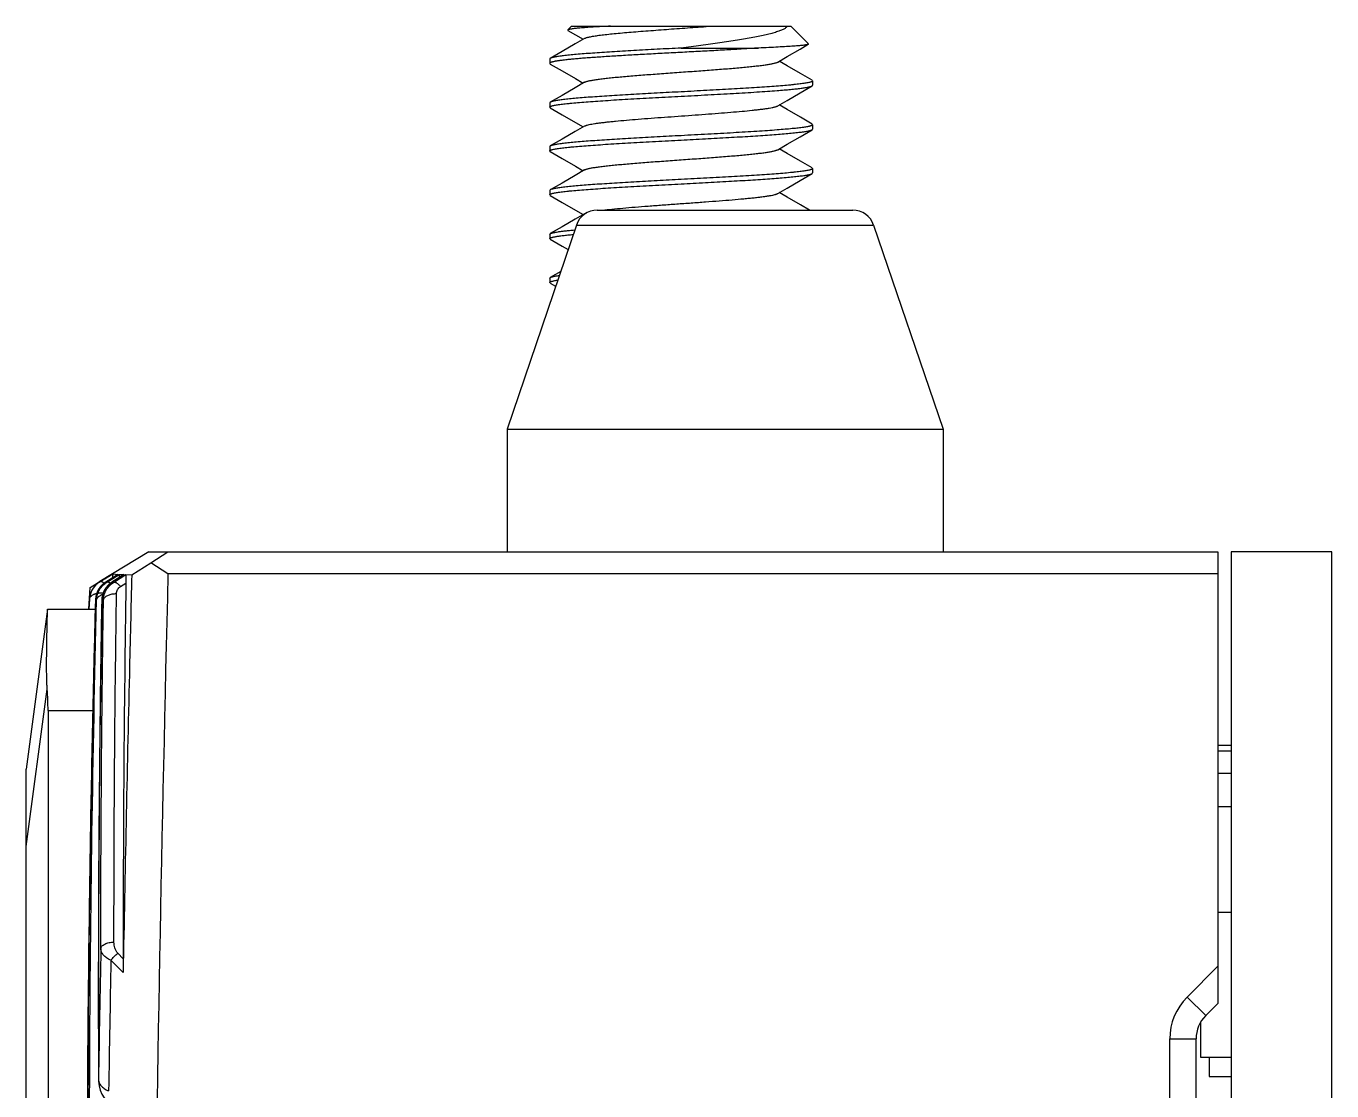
# Model space of a CAD drawing. Header units: millimetres. Extents: x 1409 to 26878, y 589 to 5187.
# Drawn here: x 1639.23 to 1669.03, y 1552.5 to 1576.8 of the extents above; entities that cross this region are included whole.
import ezdxf

# ---------------------------------------------------------------- set-up
doc = ezdxf.new("R2010")
doc.units = ezdxf.units.MM
doc.layers.add('02___PRT_ALL_AXES', color=7, linetype='Continuous')

msp = doc.modelspace()

# ---------------------------------------------------------------- linework, layer by layer
at = {"color": 7, "linetype": 'Continuous'}
for p, q in [((1651.6757, 1576.7998), (1651.5878, 1576.7119)), ((1651.6758, 1576.7998), (1656.6757, 1576.7998)), ((1656.6757, 1576.7998), (1657.0806, 1576.3949)), ((1651.5878, 1576.7119), (1651.5917, 1576.7012)), ((1654.1757, 1576.2998), (1655.9391, 1576.2998)), ((1657.0806, 1576.3949), (1657.0772, 1576.3854)), ((1651.1883, 1576.0644), (1651.1757, 1576.0498)), ((1651.1757, 1575.9498), (1651.1883, 1575.9352)), ((1657.1632, 1575.5644), (1657.1757, 1575.5498)), ((1651.1883, 1575.0644), (1651.1757, 1575.0498)), ((1651.1883, 1574.9352), (1651.1757, 1574.9498)), ((1657.1632, 1574.5644), (1657.1757, 1574.5498)), ((1657.1632, 1574.4352), (1657.1757, 1574.4498)), ((1651.1883, 1574.0644), (1651.1757, 1574.0498)), ((1651.1883, 1573.9352), (1651.1757, 1573.9498)), ((1657.1632, 1573.5644), (1657.1757, 1573.5498)), ((1657.1632, 1573.4352), (1657.1757, 1573.4498)), ((1651.1883, 1573.0644), (1651.1757, 1573.0498)), ((1651.1883, 1572.9352), (1651.1757, 1572.9498)), ((1652.2589, 1572.5998), (1658.0926, 1572.5998)), ((1651.7855, 1572.2608), (1650.2007, 1567.5998)), ((1651.7855, 1572.2608), (1658.566, 1572.2608)), ((1658.566, 1572.2608), (1660.1507, 1567.5998)), ((1651.1757, 1572.0498), (1651.1883, 1572.0644)), ((1651.1883, 1571.9352), (1651.1757, 1571.9498)), ((1651.1757, 1571.0498), (1651.1883, 1571.0644)), ((1651.4255, 1571.2019), (1651.1883, 1571.0644)), ((1651.1883, 1570.9352), (1651.1757, 1570.9498)), ((1651.1883, 1570.9352), (1651.3107, 1570.8643)), ((1650.2007, 1567.5998), (1660.1507, 1567.5998)), ((1642.0257, 1564.7998), (1640.9118, 1564.1255)), ((1642.0257, 1564.7998), (1666.4257, 1564.7998)), ((1642.0726, 1564.5498), (1642.4634, 1564.7998)), ((1666.4257, 1564.7998), (1666.4257, 1554.4998)), ((1666.7257, 1564.7998), (1666.7257, 1227.2998)), ((1669.0257, 1564.7998), (1666.7257, 1564.7998)), ((1669.0257, 1227.2998), (1669.0257, 1564.7998)), ((1641.6368, 1564.2798), (1642.0726, 1564.5498)), ((1642.4634, 1564.2998), (1642.0726, 1564.5498)), ((1640.913, 1564.1245), (1641.0517, 1564.2087)), ((1641.0216, 1564.1905), (1641.0517, 1564.2087)), ((1641.1889, 1564.204), (1641.0428, 1564.1132)), ((1641.0517, 1564.2087), (1641.2015, 1564.2996)), ((1641.0517, 1564.2087), (1641.1032, 1564.24)), ((1641.1032, 1564.24), (1641.2015, 1564.2996)), ((1641.1889, 1564.204), (1641.1408, 1564.1742)), ((1641.4644, 1564.2844), (1641.1835, 1564.1077)), ((1641.3261, 1564.2894), (1641.1889, 1564.204)), ((1641.1984, 1564.2315), (1641.1973, 1564.2093)), ((1641.1984, 1564.2315), (1641.1974, 1564.2108)), ((1641.2015, 1564.2996), (1641.1984, 1564.2315)), ((1641.2015, 1564.2996), (1641.3261, 1564.2894)), ((1641.2052, 1564.1968), (1641.352, 1564.2883)), ((1641.2222, 1564.1064), (1641.5025, 1564.2833)), ((1641.352, 1564.2883), (1641.4644, 1564.2844)), ((1641.5025, 1564.2833), (1641.6368, 1564.2798)), ((1666.4257, 1564.2998), (1642.4634, 1564.2998)), ((1640.6598, 1563.494), (1640.6845, 1563.9879)), ((1640.6845, 1563.9879), (1640.9117, 1564.1255)), ((1640.913, 1564.1245), (1640.9118, 1564.1255)), ((1640.913, 1564.1245), (1641.0028, 1564.1791)), ((1641.0028, 1564.1791), (1641.0216, 1564.1905)), ((1641.0613, 1564.1247), (1641.0428, 1564.1132)), ((1641.0693, 1564.112), (1641.0428, 1564.1132)), ((1641.1408, 1564.1742), (1641.0613, 1564.1247)), ((1641.0693, 1564.112), (1641.2052, 1564.1968)), ((1641.0693, 1564.112), (1641.1486, 1564.1615)), ((1641.1486, 1564.1615), (1641.2052, 1564.1968)), ((1641.1835, 1564.1077), (1641.1826, 1564.1071)), ((1641.2222, 1564.1064), (1641.1835, 1564.1077)), ((1641.3813, 1564.0133), (1641.5035, 1564.0904)), ((1640.6713, 1563.7226), (1640.66, 1563.494)), ((1640.6713, 1563.7226), (1640.6606, 1563.494)), ((1640.6623, 1563.494), (1640.673, 1563.7211)), ((1640.6628, 1563.494), (1640.673, 1563.7211)), ((1640.673, 1563.7211), (1640.6713, 1563.723)), ((1640.8076, 1563.7059), (1640.8068, 1563.6784)), ((1640.8076, 1563.7059), (1640.807, 1563.6784)), ((1640.8076, 1563.7059), (1640.8075, 1563.7032)), ((1640.8345, 1563.7043), (1640.8076, 1563.7059)), ((1640.8345, 1563.7043), (1640.8348, 1563.7099)), ((1640.9506, 1563.6985), (1640.9505, 1563.6946)), ((1640.9899, 1563.6968), (1640.9506, 1563.6985)), ((1639.7159, 1563.4935), (1639.2257, 1559.8442)), ((1639.7159, 1563.4935), (1639.7161, 1563.494)), ((1639.7161, 1563.494), (1640.8034, 1563.494)), ((1639.2257, 1558.0774), (1639.7078, 1561.6659)), ((1639.7257, 1561.1805), (1639.7257, 1537.6825)), ((1639.7257, 1561.1805), (1640.7585, 1561.1805)), ((1666.4257, 1560.3888), (1666.7257, 1560.3888)), ((1666.4257, 1560.2618), (1666.7257, 1560.2618)), ((1639.2257, 1232.2555), (1639.2257, 1559.8441)), ((1666.4257, 1559.7538), (1666.7257, 1559.7538)), ((1666.4257, 1558.9918), (1666.7257, 1558.9918)), ((1640.6619, 1556.4831), (1640.6419, 1554.7537)), ((1640.6674, 1556.4831), (1640.6481, 1554.7536)), ((1666.4257, 1556.5778), (1666.7257, 1556.5778)), ((1641.4423, 1555.5197), (1641.3202, 1555.6416)), ((1641.4396, 1555.2061), (1641.1615, 1555.4836)), ((1665.7211, 1554.6437), (1666.4257, 1555.3483)), ((1665.7211, 1554.6437), (1666.1454, 1554.2195)), ((1666.1454, 1554.2195), (1666.4257, 1554.4998)), ((1666.0257, 1554.0594), (1666.0257, 1553.2758)), ((1665.3257, 1547.9812), (1665.3257, 1553.6892)), ((1665.3257, 1553.6892), (1665.9257, 1553.6892)), ((1665.9257, 1547.9812), (1665.9257, 1553.6892)), ((1666.0257, 1553.2758), (1666.7257, 1553.2758)), ((1666.2257, 1553.2758), (1666.2257, 1552.8284)), ((1640.8769, 1552.7616), (1640.8767, 1552.7553)), ((1666.2257, 1552.8284), (1666.7257, 1552.8284))]:
    msp.add_line(p, q, dxfattribs=at)
for points in [[(1651.9721, 1576.5195), (1651.756, 1576.3938), (1651.4559, 1576.2196), (1651.1883, 1576.0644)], [(1651.5917, 1576.7012), (1651.761, 1576.6029), (1651.9383, 1576.4998)], [(1656.3794, 1575.9802), (1656.5905, 1576.1029), (1656.8905, 1576.2771), (1657.0772, 1576.3854)], [(1651.1883, 1575.9352), (1651.4609, 1575.7771), (1651.761, 1575.6029), (1651.9383, 1575.4998)], [(1657.1632, 1575.5644), (1656.8956, 1575.7196), (1656.5955, 1575.8938), (1656.4132, 1575.9998)], [(1651.9721, 1575.5195), (1651.756, 1575.3938), (1651.4559, 1575.2196), (1651.1883, 1575.0644)], [(1656.3794, 1574.9802), (1656.5905, 1575.1029), (1656.8905, 1575.2771), (1657.1632, 1575.4352)], [(1651.1883, 1574.9352), (1651.4609, 1574.7771), (1651.761, 1574.6029), (1651.9383, 1574.4998)], [(1657.1632, 1574.5644), (1656.8956, 1574.7196), (1656.5955, 1574.8938), (1656.4132, 1574.9998)], [(1651.9721, 1574.5195), (1651.756, 1574.3938), (1651.4559, 1574.2196), (1651.1883, 1574.0644)], [(1656.3794, 1573.9802), (1656.5905, 1574.1029), (1656.8905, 1574.2771), (1657.1632, 1574.4352)], [(1651.1883, 1573.9352), (1651.4609, 1573.7771), (1651.761, 1573.6029), (1651.9383, 1573.4998)], [(1657.1632, 1573.5644), (1656.8956, 1573.7196), (1656.5955, 1573.8938), (1656.4132, 1573.9998)], [(1651.9721, 1573.5195), (1651.756, 1573.3938), (1651.4559, 1573.2196), (1651.1883, 1573.0644)], [(1656.3794, 1572.9802), (1656.5905, 1573.1029), (1656.8905, 1573.2771), (1657.1632, 1573.4352)], [(1651.1883, 1572.9352), (1651.4609, 1572.7771), (1651.761, 1572.6029), (1651.9383, 1572.4998)], [(1657.1021, 1572.5998), (1656.8956, 1572.7196), (1656.5955, 1572.8938), (1656.4132, 1572.9998)], [(1651.9721, 1572.5195), (1651.756, 1572.3938), (1651.4559, 1572.2196), (1651.1883, 1572.0644)], [(1651.1883, 1571.9352), (1651.4609, 1571.7771), (1651.5946, 1571.6995)], [(1641.2015, 1564.2996), (1641.2012, 1564.2926), (1641.2002, 1564.2705), (1641.1984, 1564.2315)], [(1641.1826, 1564.1071), (1641.1256, 1564.0653), (1641.0658, 1564.005), (1641.017, 1563.935), (1640.9807, 1563.8572), (1640.9582, 1563.7738), (1640.9505, 1563.6946)], [(1640.8075, 1563.7032), (1640.6517, 1555.6725), (1640.6197, 1547.5585), (1640.7123, 1539.5226)], [(1640.6714, 1563.7226), (1640.6713, 1563.7226), (1640.6713, 1563.7226)], [(1640.673, 1563.7211), (1640.6719, 1563.7218), (1640.6714, 1563.7226)], [(1640.8345, 1563.7043), (1640.8208, 1563.7051), (1640.8076, 1563.7059)], [(1640.9505, 1563.6946), (1640.9007, 1560.0782), (1640.8757, 1556.3784), (1640.8767, 1552.7553)], [(1640.9899, 1563.6968), (1640.9699, 1563.6976), (1640.9509, 1563.6985)], [(1640.8767, 1552.7553), (1640.8772, 1552.7277), (1640.8893, 1552.6182), (1640.9154, 1552.5171), (1640.9549, 1552.4245), (1641.0078, 1552.341), (1641.0553, 1552.2869)]]:
    msp.add_lwpolyline(points, dxfattribs=at)
for centre, radius, start, end in [((1652.2589, 1572.0998), 0.5, 90, 161.22197), ((1658.0926, 1572.0998), 0.5, 18.77803, 90), ((1641.1706, 1563.6977), 0.5, 121.18767, 177.13759), ((1641.1726, 1563.6971), 0.5002, 150.88715, 158.48326), ((1641.1711, 1563.6975), 0.5005, 152.43863, 155.82149), ((1641.1702, 1563.698), 0.4994, 152.4369, 155.82896), ((1641.1713, 1563.6974), 0.5007, 150.8563, 152.43719), ((1641.1717, 1563.6972), 0.5011, 149.18536, 150.85632), ((1641.1716, 1563.6976), 0.4991, 149.21393, 150.88518), ((1641.1716, 1563.6973), 0.5009, 145.27771, 149.18565), ((1641.1725, 1563.697), 0.5002, 140.98294, 149.21305), ((1641.1711, 1563.6975), 0.5005, 141.90399, 145.26094), ((1641.1702, 1563.6983), 0.4993, 141.91116, 145.2762), ((1641.1706, 1563.6978), 0.4999, 134.43853, 141.90358), ((1641.1705, 1563.698), 0.4997, 140.92565, 141.91047), ((1641.1711, 1563.6975), 0.5004, 134.44983, 140.92364), ((1641.1705, 1563.6979), 0.4998, 131.55333, 134.43914), ((1641.17, 1563.6986), 0.4988, 131.5584, 134.44683), ((1641.1714, 1563.697), 0.501, 121.19844, 131.55525), ((1641.4483, 1563.6864), 0.4977, 153.60105, 159.2325), ((1641.4477, 1563.6867), 0.4971, 149.61124, 153.60078), ((1641.4467, 1563.6873), 0.4959, 138.71635, 140.26335), ((1641.1717, 1563.6977), 0.5009, 166.43419, 177.15192), ((1641.1703, 1563.6979), 0.4996, 163.61664, 166.42006), ((1641.1697, 1563.6981), 0.4989, 163.62064, 166.42999), ((1641.1709, 1563.6978), 0.5001, 160.059, 163.62013), ((1641.171, 1563.6977), 0.5002, 158.48683, 160.05904), ((1641.172, 1563.6973), 0.4995, 158.4839, 160.05326), ((1641.1706, 1563.6979), 0.4998, 155.83081, 158.487), ((1641.449, 1563.6861), 0.4985, 177.02342, 178.57488), ((1641.4486, 1563.6863), 0.4981, 164.31243, 169.11291), ((1641.4486, 1563.6863), 0.4981, 159.23727, 164.31168), ((3038.831, 1528.7771), 1398.1599, 178.8948763, 179.0170809), ((3039.0996, 1529.0558), 1398.1879, 178.9169616, 179.0391337), ((2162.9734, 1549.564), 522.3573, 179.430748, 180.203324), ((1666.6757, 1553.6892), 1.35, 135, 180), ((1666.6757, 1553.6892), 0.75, 135, 180)]:
    msp.add_arc(centre, radius, start, end, dxfattribs=at)
for centre, major_axis, ratio, start_param, end_param in [((2341.9008, 1560.8126), (700.2753, 18.5784), 0.8631214, 3.1054444, 3.1196177), ((1637.2257, 1558.494), (1.5938, 4.9616), 0.3881945, -0.8795026, -0.7595328)]:
    msp.add_ellipse(centre, major_axis=major_axis, ratio=ratio, start_param=start_param, end_param=end_param, dxfattribs=at)
for points, knots in [([(1652.5662, 1576.7998), (1652.4965, 1576.7963), (1652.364, 1576.7892), (1652.1766, 1576.7783), (1652.0348, 1576.7689), (1651.9335, 1576.7612), (1651.8673, 1576.7558), (1651.8077, 1576.7503), (1651.7551, 1576.7449), (1651.7095, 1576.7395), (1651.671, 1576.7341), (1651.6434, 1576.7295), (1651.6251, 1576.7256), (1651.614, 1576.723), (1651.6048, 1576.7203), (1651.5974, 1576.7176), (1651.5919, 1576.715), (1651.5889, 1576.713), (1651.5878, 1576.7119)], [0, 0, 0, 0, 0.212812, 0.404288, 0.5718182, 0.6460341, 0.7136131, 0.7743763, 0.8281824, 0.8748971, 0.9143934, 0.9465967, 0.9599618, 0.9715069, 0.9812429, 0.9891932, 0.9954069, 1, 1, 1, 1]), ([(1651.9721, 1576.5195), (1651.9748, 1576.5211), (1651.9808, 1576.5242), (1651.9952, 1576.5304), (1652.0174, 1576.5379), (1652.049, 1576.5465), (1652.087, 1576.5552), (1652.1313, 1576.5638), (1652.2026, 1576.5761), (1652.3063, 1576.591), (1652.4476, 1576.6083), (1652.6097, 1576.6255), (1652.7908, 1576.6429), (1652.9886, 1576.6602), (1653.2009, 1576.6776), (1653.505, 1576.7012), (1653.9007, 1576.7302), (1654.3808, 1576.7644), (1654.7027, 1576.7878), (1654.8619, 1576.7998)], [0, 0, 0, 0, 0.0032477, 0.0070125, 0.0161293, 0.0273914, 0.0408023, 0.0563483, 0.0739911, 0.1153708, 0.1645039, 0.2208082, 0.2836332, 0.3522185, 0.4257535, 0.5033496, 0.6669642, 0.8352075, 1, 1, 1, 1]), ([(1656.6023, 1576.7998), (1656.5985, 1576.7937), (1656.5886, 1576.7814), (1656.5696, 1576.7646), (1656.5455, 1576.7478), (1656.5164, 1576.7312), (1656.4823, 1576.7146), (1656.4434, 1576.6982), (1656.3997, 1576.6818), (1656.3326, 1576.6592), (1656.2373, 1576.6317), (1656.1101, 1576.6), (1655.9669, 1576.5687), (1655.8089, 1576.5376), (1655.6374, 1576.5068), (1655.4538, 1576.4764), (1655.2593, 1576.4462), (1654.9827, 1576.4057), (1654.6205, 1576.3563), (1654.3262, 1576.3187), (1654.1757, 1576.2998)], [0, 0, 0, 0, 0.0086803, 0.0187746, 0.0304657, 0.0438561, 0.0589995, 0.0759148, 0.0945986, 0.1150353, 0.1610606, 0.2136937, 0.2725475, 0.3371849, 0.4071235, 0.4818566, 0.5608381, 0.6435137, 0.8177672, 1, 1, 1, 1]), ([(1655.9391, 1576.2998), (1655.8228, 1576.2922), (1655.5811, 1576.2772), (1655.2076, 1576.2555), (1654.8146, 1576.2339), (1654.4096, 1576.2122), (1654.0002, 1576.1905), (1653.5941, 1576.1689), (1653.199, 1576.1472), (1652.8223, 1576.1256), (1652.4711, 1576.104), (1652.1975, 1576.0855), (1651.9963, 1576.0705), (1651.8603, 1576.0596), (1651.7353, 1576.0488), (1651.6218, 1576.0379), (1651.5203, 1576.0271), (1651.4314, 1576.0163), (1651.3654, 1576.0069), (1651.3191, 1575.9993), (1651.2895, 1575.9939), (1651.2632, 1575.9885), (1651.2403, 1575.983), (1651.2209, 1575.9776), (1651.205, 1575.9723), (1651.1925, 1575.9669), (1651.1844, 1575.9622), (1651.1798, 1575.9582), (1651.1775, 1575.9555), (1651.1761, 1575.9527), (1651.1757, 1575.9507), (1651.1757, 1575.9498)], [0, 0, 0, 0, 0.0730749, 0.1517528, 0.2344826, 0.3197512, 0.4059469, 0.491446, 0.5746432, 0.6539722, 0.727945, 0.7951732, 0.8258574, 0.8543958, 0.880657, 0.9045142, 0.925863, 0.9446078, 0.9606616, 0.9676607, 0.9739666, 0.979574, 0.9844793, 0.9886822, 0.992189, 0.9950139, 0.9971871, 0.9980508, 0.9987861, 0.9994213, 1, 1, 1, 1]), ([(1654.1757, 1576.2998), (1653.9919, 1576.2901), (1653.6304, 1576.2709), (1653.1845, 1576.2464), (1652.8417, 1576.2266), (1652.6002, 1576.212), (1652.3721, 1576.1973), (1652.1595, 1576.1827), (1651.9641, 1576.1681), (1651.7876, 1576.1536), (1651.6314, 1576.139), (1651.497, 1576.1246), (1651.3991, 1576.112), (1651.3326, 1576.1017), (1651.2917, 1576.0944), (1651.2569, 1576.0871), (1651.2283, 1576.0799), (1651.2085, 1576.0736), (1651.1959, 1576.0684), (1651.1907, 1576.0657), (1651.1883, 1576.0644)], [0, 0, 0, 0, 0.1840874, 0.3619309, 0.4465912, 0.5274618, 0.6038407, 0.6750813, 0.7405797, 0.799785, 0.8522004, 0.8973871, 0.9349848, 0.9508406, 0.9647006, 0.9765462, 0.9863652, 0.9941651, 0.9973227, 1, 1, 1, 1]), ([(1657.0772, 1576.3854), (1657.0754, 1576.3843), (1657.0709, 1576.3823), (1657.063, 1576.3797), (1657.0531, 1576.377), (1657.0357, 1576.3732), (1657.0088, 1576.3686), (1656.9704, 1576.3633), (1656.9239, 1576.358), (1656.8695, 1576.3527), (1656.8074, 1576.3473), (1656.7378, 1576.342), (1656.6608, 1576.3367), (1656.5441, 1576.3294), (1656.3817, 1576.3203), (1656.1684, 1576.3098), (1656.018, 1576.3032), (1655.9391, 1576.2998)], [0, 0, 0, 0, 0.0055446, 0.0127971, 0.0218041, 0.0325816, 0.0594582, 0.0934081, 0.134371, 0.1822345, 0.2368422, 0.2980322, 0.3656382, 0.4394654, 0.6049348, 0.7926081, 1, 1, 1, 1]), ([(1651.9721, 1575.5195), (1651.9768, 1575.5222), (1651.9879, 1575.5275), (1652.0071, 1575.5345), (1652.0307, 1575.5416), (1652.0586, 1575.5488), (1652.0909, 1575.5559), (1652.1422, 1575.5659), (1652.2168, 1575.5782), (1652.3182, 1575.5924), (1652.4347, 1575.6067), (1652.5655, 1575.6209), (1652.7094, 1575.6352), (1652.8653, 1575.6495), (1653.0934, 1575.6691), (1653.3982, 1575.6932), (1653.7805, 1575.7215), (1654.1757, 1575.7498), (1654.571, 1575.7781), (1654.9533, 1575.8064), (1655.2581, 1575.8305), (1655.4861, 1575.8501), (1655.6421, 1575.8644), (1655.786, 1575.8787), (1655.9168, 1575.893), (1656.0333, 1575.9072), (1656.1347, 1575.9214), (1656.2092, 1575.9337), (1656.2606, 1575.9437), (1656.2929, 1575.9509), (1656.3208, 1575.958), (1656.3444, 1575.9651), (1656.3636, 1575.9722), (1656.3747, 1575.9774), (1656.3794, 1575.9802)], [0, 0, 0, 0, 0.0036726, 0.0082701, 0.0138139, 0.0203121, 0.0277606, 0.0361487, 0.0556905, 0.0788131, 0.1053339, 0.13505, 0.1677255, 0.2030943, 0.2408775, 0.3224324, 0.409751, 0.5000004, 0.5902494, 0.6775676, 0.759123, 0.7969057, 0.8322758, 0.8649496, 0.8946676, 0.9211872, 0.9443097, 0.9638527, 0.9722395, 0.9796872, 0.9861865, 0.9917318, 0.9963287, 1, 1, 1, 1]), ([(1657.1757, 1575.5498), (1657.1757, 1575.5485), (1657.175, 1575.5455), (1657.172, 1575.5416), (1657.1673, 1575.5377), (1657.1609, 1575.5338), (1657.1527, 1575.53), (1657.1428, 1575.5261), (1657.1311, 1575.5222), (1657.112, 1575.5167), (1657.0836, 1575.51), (1657.0444, 1575.5023), (1656.9982, 1575.4946), (1656.9452, 1575.4869), (1656.8856, 1575.4791), (1656.8194, 1575.4713), (1656.7469, 1575.4636), (1656.638, 1575.4528), (1656.4874, 1575.4395), (1656.2903, 1575.4241), (1656.0729, 1575.4086), (1655.8371, 1575.3931), (1655.5854, 1575.3775), (1655.3201, 1575.362), (1655.0438, 1575.3465), (1654.6611, 1575.3256), (1654.3708, 1575.3102), (1654.1757, 1575.2998)], [0, 0, 0, 0, 0.0013277, 0.0029026, 0.0048803, 0.0073398, 0.0103215, 0.013847, 0.0179286, 0.0225737, 0.0335663, 0.0468258, 0.0623344, 0.080068, 0.0999952, 0.1220687, 0.1462364, 0.1724452, 0.2307454, 0.2964076, 0.3688198, 0.4472831, 0.531057, 0.6193214, 0.7112337, 0.8059428, 1, 1, 1, 1]), ([(1654.1757, 1575.2998), (1653.9919, 1575.2901), (1653.6304, 1575.2709), (1653.1845, 1575.2464), (1652.8417, 1575.2266), (1652.6002, 1575.212), (1652.3721, 1575.1973), (1652.1595, 1575.1827), (1651.9641, 1575.1681), (1651.7876, 1575.1536), (1651.6314, 1575.139), (1651.497, 1575.1246), (1651.3991, 1575.112), (1651.3326, 1575.1017), (1651.2917, 1575.0944), (1651.2569, 1575.0871), (1651.2283, 1575.0799), (1651.2085, 1575.0736), (1651.1959, 1575.0684), (1651.1907, 1575.0657), (1651.1883, 1575.0644)], [0, 0, 0, 0, 0.1840874, 0.3619309, 0.4465912, 0.5274618, 0.6038407, 0.6750813, 0.7405797, 0.799785, 0.8522004, 0.8973871, 0.9349848, 0.9508406, 0.9647006, 0.9765462, 0.9863652, 0.9941651, 0.9973227, 1, 1, 1, 1]), ([(1654.1757, 1575.1998), (1654.3785, 1575.2106), (1654.7757, 1575.2316), (1655.3508, 1575.2634), (1655.8034, 1575.2906), (1656.1352, 1575.3129), (1656.2891, 1575.3241), (1656.3626, 1575.3298)], [0, 0, 0, 0, 0.2780934, 0.5446439, 0.7886398, 0.8990058, 1, 1, 1, 1]), ([(1656.3626, 1575.3298), (1656.4167, 1575.334), (1656.5197, 1575.3423), (1656.6656, 1575.3554), (1656.7945, 1575.3684), (1656.9055, 1575.3814), (1656.9863, 1575.3926), (1657.0414, 1575.4019), (1657.0755, 1575.4084), (1657.1046, 1575.4149), (1657.1287, 1575.4214), (1657.1479, 1575.4278), (1657.1587, 1575.4327), (1657.1632, 1575.4352)], [0, 0, 0, 0, 0.201125, 0.3826373, 0.5430637, 0.6813604, 0.7966876, 0.8455309, 0.8884104, 0.9252778, 0.9561141, 0.980972, 1, 1, 1, 1]), ([(1657.1632, 1575.4352), (1657.1651, 1575.4363), (1657.1684, 1575.4385), (1657.1725, 1575.4421), (1657.1751, 1575.4459), (1657.1757, 1575.4486), (1657.1757, 1575.4498)], [0, 0, 0, 0, 0.329526, 0.5972071, 0.8139151, 1, 1, 1, 1]), ([(1651.1757, 1574.9498), (1651.1757, 1574.9512), (1651.1765, 1574.9541), (1651.1795, 1574.9581), (1651.1842, 1574.962), (1651.1906, 1574.9658), (1651.1988, 1574.9697), (1651.2087, 1574.9735), (1651.2204, 1574.9774), (1651.2395, 1574.9829), (1651.2678, 1574.9896), (1651.3071, 1574.9973), (1651.3533, 1575.005), (1651.4063, 1575.0128), (1651.4659, 1575.0205), (1651.5321, 1575.0283), (1651.6046, 1575.0361), (1651.7135, 1575.0468), (1651.8641, 1575.0601), (1652.0612, 1575.0756), (1652.2786, 1575.0911), (1652.5144, 1575.1066), (1652.7661, 1575.1221), (1653.0314, 1575.1376), (1653.3077, 1575.1532), (1653.6903, 1575.1741), (1653.9806, 1575.1895), (1654.1757, 1575.1998)], [0, 0, 0, 0, 0.0013277, 0.0029026, 0.0048803, 0.0073398, 0.0103215, 0.013847, 0.0179286, 0.0225737, 0.0335663, 0.0468258, 0.0623344, 0.080068, 0.0999952, 0.1220687, 0.1462364, 0.1724452, 0.2307454, 0.2964076, 0.3688198, 0.4472831, 0.531057, 0.6193214, 0.7112337, 0.8059428, 1, 1, 1, 1]), ([(1655.7945, 1574.8798), (1655.8327, 1574.8838), (1655.9055, 1574.8917), (1656.0092, 1574.9042), (1656.1016, 1574.9166), (1656.182, 1574.929), (1656.2412, 1574.9397), (1656.2822, 1574.9484), (1656.3081, 1574.9547), (1656.3308, 1574.9609), (1656.3501, 1574.9671), (1656.366, 1574.9733), (1656.3754, 1574.9778), (1656.3794, 1574.9802)], [0, 0, 0, 0, 0.1935427, 0.3694192, 0.5263411, 0.6632239, 0.7794082, 0.8295669, 0.8743592, 0.9137674, 0.9478023, 0.9765093, 1, 1, 1, 1]), ([(1651.9721, 1574.5195), (1651.9757, 1574.5216), (1651.9838, 1574.5256), (1651.9977, 1574.5312), (1652.0142, 1574.5367), (1652.0416, 1574.5447), (1652.0824, 1574.5543), (1652.1394, 1574.5654), (1652.2065, 1574.5765), (1652.2834, 1574.5877), (1652.3699, 1574.5988), (1652.4653, 1574.61), (1652.5693, 1574.6212), (1652.7235, 1574.6367), (1652.9334, 1574.6557), (1653.2029, 1574.6779), (1653.4918, 1574.7002), (1653.7944, 1574.7224), (1654.1047, 1574.7447), (1654.4163, 1574.767), (1654.7232, 1574.7893), (1655.0191, 1574.8116), (1655.2982, 1574.8338), (1655.5548, 1574.8561), (1655.7177, 1574.8718), (1655.7945, 1574.8798)], [0, 0, 0, 0, 0.0032265, 0.0071034, 0.0116469, 0.0168623, 0.0293061, 0.0444137, 0.0621387, 0.0823995, 0.1051016, 0.1301449, 0.1574045, 0.1867447, 0.2510961, 0.3219247, 0.3978326, 0.4773115, 0.5587803, 0.6406212, 0.721207, 0.7989311, 0.8722472, 0.9397418, 1, 1, 1, 1]), ([(1654.1757, 1574.1998), (1654.3596, 1574.2096), (1654.721, 1574.2287), (1655.167, 1574.2532), (1655.5098, 1574.273), (1655.7513, 1574.2877), (1655.9793, 1574.3023), (1656.192, 1574.3169), (1656.3874, 1574.3315), (1656.5639, 1574.3461), (1656.7201, 1574.3606), (1656.8545, 1574.3751), (1656.9524, 1574.3876), (1657.0189, 1574.398), (1657.0598, 1574.4052), (1657.0946, 1574.4125), (1657.1232, 1574.4197), (1657.143, 1574.426), (1657.1556, 1574.4313), (1657.1608, 1574.4339), (1657.1631, 1574.4352)], [0, 0, 0, 0, 0.1840874, 0.3619308, 0.4465911, 0.5274617, 0.6038406, 0.6750812, 0.7405796, 0.7997849, 0.8522003, 0.897387, 0.9349847, 0.9508405, 0.9647006, 0.9765461, 0.9863652, 0.9941651, 0.9973227, 1, 1, 1, 1]), ([(1656.3626, 1574.4298), (1656.2891, 1574.4241), (1656.1352, 1574.4129), (1655.8034, 1574.3906), (1655.3508, 1574.3634), (1654.7757, 1574.3316), (1654.3785, 1574.3106), (1654.1757, 1574.2998)], [0, 0, 0, 0, 0.1009942, 0.2113602, 0.4553561, 0.7219066, 1, 1, 1, 1]), ([(1657.1757, 1574.5498), (1657.1757, 1574.5485), (1657.1751, 1574.5457), (1657.1723, 1574.5419), (1657.168, 1574.5382), (1657.1621, 1574.5345), (1657.1545, 1574.5308), (1657.1454, 1574.527), (1657.1346, 1574.5233), (1657.117, 1574.5181), (1657.0908, 1574.5116), (1657.0546, 1574.5042), (1657.012, 1574.4968), (1656.9631, 1574.4894), (1656.908, 1574.4819), (1656.8468, 1574.4745), (1656.7798, 1574.467), (1656.6789, 1574.4567), (1656.5392, 1574.4439), (1656.4238, 1574.4346), (1656.3626, 1574.4298)], [0, 0, 0, 0, 0.0046303, 0.0100617, 0.0168169, 0.025169, 0.0352589, 0.0471629, 0.0609245, 0.0765694, 0.1135615, 0.1581754, 0.2103557, 0.2700206, 0.3370744, 0.4113892, 0.492813, 0.5811905, 0.7780607, 1, 1, 1, 1]), ([(1651.1757, 1573.9498), (1651.1757, 1573.9512), (1651.1765, 1573.9541), (1651.1795, 1573.9581), (1651.1842, 1573.962), (1651.1906, 1573.9658), (1651.1988, 1573.9697), (1651.2087, 1573.9735), (1651.2204, 1573.9774), (1651.2395, 1573.9829), (1651.2678, 1573.9896), (1651.3071, 1573.9973), (1651.3533, 1574.005), (1651.4063, 1574.0128), (1651.4659, 1574.0205), (1651.5321, 1574.0283), (1651.6046, 1574.0361), (1651.7135, 1574.0468), (1651.8641, 1574.0601), (1652.0612, 1574.0756), (1652.2786, 1574.0911), (1652.5144, 1574.1066), (1652.7661, 1574.1221), (1653.0314, 1574.1376), (1653.3077, 1574.1532), (1653.6903, 1574.1741), (1653.9806, 1574.1895), (1654.1757, 1574.1998)], [0, 0, 0, 0, 0.0013277, 0.0029026, 0.0048803, 0.0073398, 0.0103215, 0.013847, 0.0179286, 0.0225737, 0.0335663, 0.0468258, 0.0623344, 0.080068, 0.0999952, 0.1220687, 0.1462364, 0.1724452, 0.2307454, 0.2964076, 0.3688198, 0.4472831, 0.531057, 0.6193214, 0.7112337, 0.8059428, 1, 1, 1, 1]), ([(1654.1757, 1574.2998), (1653.9919, 1574.2901), (1653.6304, 1574.2709), (1653.1845, 1574.2464), (1652.8417, 1574.2266), (1652.6002, 1574.212), (1652.3721, 1574.1973), (1652.1595, 1574.1827), (1651.9641, 1574.1681), (1651.7876, 1574.1536), (1651.6314, 1574.139), (1651.497, 1574.1246), (1651.3991, 1574.112), (1651.3326, 1574.1017), (1651.2917, 1574.0944), (1651.2569, 1574.0871), (1651.2283, 1574.0799), (1651.2085, 1574.0736), (1651.1959, 1574.0684), (1651.1907, 1574.0657), (1651.1883, 1574.0644)], [0, 0, 0, 0, 0.1840874, 0.3619309, 0.4465912, 0.5274618, 0.6038407, 0.6750813, 0.7405797, 0.799785, 0.8522004, 0.8973871, 0.9349848, 0.9508406, 0.9647006, 0.9765462, 0.9863652, 0.9941651, 0.9973227, 1, 1, 1, 1]), ([(1651.9721, 1573.5195), (1651.9768, 1573.5222), (1651.9879, 1573.5275), (1652.0071, 1573.5345), (1652.0307, 1573.5416), (1652.0586, 1573.5488), (1652.0909, 1573.5559), (1652.1422, 1573.5659), (1652.2168, 1573.5782), (1652.3182, 1573.5924), (1652.4347, 1573.6067), (1652.5655, 1573.6209), (1652.7094, 1573.6352), (1652.8653, 1573.6495), (1653.0934, 1573.6691), (1653.3982, 1573.6932), (1653.7805, 1573.7215), (1654.1757, 1573.7498), (1654.571, 1573.7781), (1654.9533, 1573.8064), (1655.2581, 1573.8305), (1655.4861, 1573.8501), (1655.6421, 1573.8644), (1655.786, 1573.8787), (1655.9168, 1573.893), (1656.0333, 1573.9072), (1656.1347, 1573.9214), (1656.2092, 1573.9337), (1656.2606, 1573.9437), (1656.2929, 1573.9509), (1656.3208, 1573.958), (1656.3444, 1573.9651), (1656.3636, 1573.9722), (1656.3747, 1573.9774), (1656.3794, 1573.9802)], [0, 0, 0, 0, 0.0036735, 0.0082731, 0.0138178, 0.0203137, 0.0277604, 0.0361497, 0.055694, 0.0788129, 0.1053368, 0.1350507, 0.1677267, 0.2030966, 0.2408776, 0.3224329, 0.409752, 0.5000009, 0.5902491, 0.6775675, 0.7591237, 0.796904, 0.8322763, 0.8649487, 0.894666, 0.9211878, 0.9443068, 0.9638536, 0.9722398, 0.9796853, 0.9861833, 0.9917303, 0.9963295, 1, 1, 1, 1]), ([(1657.1757, 1573.5498), (1657.1757, 1573.5485), (1657.175, 1573.5455), (1657.172, 1573.5416), (1657.1673, 1573.5377), (1657.1609, 1573.5338), (1657.1527, 1573.53), (1657.1428, 1573.5261), (1657.1311, 1573.5222), (1657.112, 1573.5167), (1657.0836, 1573.51), (1657.0444, 1573.5023), (1656.9982, 1573.4946), (1656.9452, 1573.4869), (1656.8856, 1573.4791), (1656.8194, 1573.4713), (1656.7469, 1573.4636), (1656.638, 1573.4528), (1656.4874, 1573.4395), (1656.2903, 1573.4241), (1656.0729, 1573.4086), (1655.8371, 1573.3931), (1655.5854, 1573.3775), (1655.3201, 1573.362), (1655.0438, 1573.3465), (1654.6611, 1573.3256), (1654.3708, 1573.3102), (1654.1757, 1573.2998)], [0, 0, 0, 0, 0.0013277, 0.0029026, 0.0048803, 0.0073398, 0.0103215, 0.013847, 0.0179286, 0.0225737, 0.0335663, 0.0468258, 0.0623344, 0.080068, 0.0999952, 0.1220687, 0.1462364, 0.1724452, 0.2307454, 0.2964076, 0.3688198, 0.4472831, 0.531057, 0.6193214, 0.7112337, 0.8059428, 1, 1, 1, 1]), ([(1651.1757, 1572.9498), (1651.1757, 1572.9512), (1651.1765, 1572.9541), (1651.1795, 1572.9581), (1651.1842, 1572.962), (1651.1906, 1572.9658), (1651.1988, 1572.9697), (1651.2087, 1572.9735), (1651.2204, 1572.9774), (1651.2395, 1572.9829), (1651.2678, 1572.9896), (1651.3071, 1572.9973), (1651.3533, 1573.005), (1651.4063, 1573.0128), (1651.4659, 1573.0205), (1651.5321, 1573.0283), (1651.6046, 1573.0361), (1651.7135, 1573.0468), (1651.8641, 1573.0601), (1652.0612, 1573.0756), (1652.2786, 1573.0911), (1652.5144, 1573.1066), (1652.7661, 1573.1221), (1653.0314, 1573.1376), (1653.3077, 1573.1532), (1653.6903, 1573.1741), (1653.9806, 1573.1895), (1654.1757, 1573.1998)], [0, 0, 0, 0, 0.0013277, 0.0029026, 0.0048803, 0.0073398, 0.0103215, 0.013847, 0.0179286, 0.0225737, 0.0335663, 0.0468258, 0.0623344, 0.080068, 0.0999952, 0.1220687, 0.1462364, 0.1724452, 0.2307454, 0.2964076, 0.3688198, 0.4472831, 0.531057, 0.6193214, 0.7112337, 0.8059428, 1, 1, 1, 1]), ([(1654.1757, 1573.2998), (1653.9919, 1573.2901), (1653.6304, 1573.2709), (1653.1845, 1573.2464), (1652.8417, 1573.2266), (1652.6002, 1573.212), (1652.3721, 1573.1973), (1652.1595, 1573.1827), (1651.9641, 1573.1681), (1651.7876, 1573.1536), (1651.6314, 1573.139), (1651.497, 1573.1246), (1651.3991, 1573.112), (1651.3326, 1573.1017), (1651.2917, 1573.0944), (1651.2569, 1573.0871), (1651.2283, 1573.0799), (1651.2085, 1573.0736), (1651.1959, 1573.0684), (1651.1907, 1573.0657), (1651.1883, 1573.0644)], [0, 0, 0, 0, 0.1840874, 0.3619309, 0.4465912, 0.5274618, 0.6038407, 0.6750813, 0.7405797, 0.799785, 0.8522004, 0.8973871, 0.9349848, 0.9508406, 0.9647006, 0.9765462, 0.9863652, 0.9941651, 0.9973227, 1, 1, 1, 1]), ([(1654.1757, 1573.1998), (1654.3596, 1573.2096), (1654.721, 1573.2287), (1655.167, 1573.2532), (1655.5098, 1573.273), (1655.7513, 1573.2877), (1655.9793, 1573.3023), (1656.192, 1573.3169), (1656.3874, 1573.3315), (1656.5639, 1573.3461), (1656.7201, 1573.3606), (1656.8545, 1573.3751), (1656.9524, 1573.3876), (1657.0189, 1573.398), (1657.0598, 1573.4052), (1657.0946, 1573.4125), (1657.1232, 1573.4197), (1657.143, 1573.426), (1657.1556, 1573.4313), (1657.1608, 1573.4339), (1657.1631, 1573.4352)], [0, 0, 0, 0, 0.1840874, 0.3619308, 0.4465911, 0.5274617, 0.6038406, 0.6750812, 0.7405796, 0.7997849, 0.8522003, 0.897387, 0.9349847, 0.9508405, 0.9647006, 0.9765461, 0.9863652, 0.9941651, 0.9973227, 1, 1, 1, 1]), ([(1652.3795, 1572.5998), (1652.4508, 1572.6085), (1652.6053, 1572.6254), (1652.853, 1572.6487), (1653.1301, 1572.6721), (1653.4305, 1572.6955), (1653.7474, 1572.719), (1654.0739, 1572.7425), (1654.4027, 1572.766), (1654.7264, 1572.7895), (1655.0378, 1572.813), (1655.3301, 1572.8365), (1655.5586, 1572.8565), (1655.727, 1572.8728), (1655.8408, 1572.8846), (1655.9453, 1572.8964), (1656.04, 1572.9082), (1656.1243, 1572.9199), (1656.1977, 1572.9317), (1656.2599, 1572.9434), (1656.3045, 1572.9535), (1656.3341, 1572.9619), (1656.352, 1572.9678), (1656.3669, 1572.9737), (1656.3756, 1572.978), (1656.3794, 1572.9802)], [0, 0, 0, 0, 0.0535981, 0.1159052, 0.1855618, 0.2610298, 0.3406405, 0.422635, 0.505195, 0.5864931, 0.6647296, 0.7381712, 0.8052001, 0.8358407, 0.8643413, 0.8905401, 0.9143001, 0.9354976, 0.9540159, 0.9697706, 0.982698, 0.9880875, 0.9927608, 0.9967261, 1, 1, 1, 1]), ([(1651.9721, 1572.5195), (1651.9749, 1572.5211), (1651.9811, 1572.5243), (1651.9958, 1572.5306), (1652.008, 1572.5347), (1652.0167, 1572.5374)], [0, 0, 0, 0, 0.2006045, 0.4336966, 1, 1, 1, 1]), ([(1651.1757, 1571.9498), (1651.1757, 1571.9508), (1651.1762, 1571.953), (1651.1779, 1571.9561), (1651.1807, 1571.9591), (1651.1845, 1571.9621), (1651.1894, 1571.9651), (1651.1979, 1571.9694), (1651.2112, 1571.9746), (1651.2305, 1571.9805), (1651.254, 1571.9864), (1651.2817, 1571.9924), (1651.3134, 1571.9983), (1651.3493, 1572.0043), (1651.3892, 1572.0103), (1651.4331, 1572.0163), (1651.4994, 1572.0246), (1651.5917, 1572.0349), (1651.6682, 1572.0424), (1651.7089, 1572.0462)], [0, 0, 0, 0, 0.0055761, 0.0118036, 0.0191601, 0.0279385, 0.0383098, 0.0503758, 0.0798119, 0.1165416, 0.1606835, 0.2122546, 0.2712223, 0.3375359, 0.4111334, 0.491944, 0.5798629, 0.7765049, 1, 1, 1, 1]), ([(1651.1883, 1572.0644), (1651.1918, 1572.0664), (1651.2, 1572.0703), (1651.2141, 1572.0755), (1651.2315, 1572.0807), (1651.2521, 1572.0859), (1651.276, 1572.0912), (1651.3141, 1572.0986), (1651.3696, 1572.1076), (1651.4456, 1572.1181), (1651.5336, 1572.1286), (1651.6333, 1572.1391), (1651.7036, 1572.1457), (1651.7407, 1572.1491)], [0, 0, 0, 0, 0.0214271, 0.0482462, 0.0806049, 0.1185734, 0.1621616, 0.2113499, 0.3263894, 0.4633655, 0.6217573, 0.8008751, 1, 1, 1, 1]), ([(1651.1883, 1571.0644), (1651.1922, 1571.0666), (1651.2013, 1571.0708), (1651.2172, 1571.0765), (1651.2369, 1571.0822), (1651.2605, 1571.0879), (1651.2879, 1571.0936), (1651.3319, 1571.1017), (1651.3669, 1571.107), (1651.3915, 1571.1105)], [0, 0, 0, 0, 0.0632822, 0.1437832, 0.241972, 0.358042, 0.4919847, 0.643713, 1, 1, 1, 1]), ([(1651.1757, 1570.9498), (1651.1757, 1570.951), (1651.1763, 1570.9534), (1651.1785, 1570.9569), (1651.182, 1570.9603), (1651.1868, 1570.9636), (1651.193, 1570.967), (1651.2004, 1570.9703), (1651.2092, 1570.9737), (1651.2235, 1570.9784), (1651.2448, 1570.9842), (1651.2744, 1570.9909), (1651.3091, 1570.9976), (1651.3341, 1571.0018), (1651.3474, 1571.0039)], [0, 0, 0, 0, 0.0186885, 0.0400724, 0.0660081, 0.0975476, 0.1352683, 0.1794987, 0.2304349, 0.2881988, 0.4244801, 0.5886185, 0.7805256, 1, 1, 1, 1]), ([(1641.352, 1564.2883), (1641.3521, 1564.2883), (1641.3522, 1564.2882), (1641.3523, 1564.2877), (1641.3524, 1564.2867), (1641.3526, 1564.2851), (1641.3527, 1564.2828), (1641.3528, 1564.2799), (1641.3529, 1564.2764), (1641.3529, 1564.2724), (1641.3529, 1564.2659), (1641.3529, 1564.2567), (1641.3529, 1564.2442), (1641.3527, 1564.23), (1641.3526, 1564.22), (1641.3525, 1564.2147)], [0, 0, 0, 0, 0.0018099, 0.0055608, 0.0196004, 0.0423335, 0.073517, 0.1128684, 0.1600914, 0.2148815, 0.2769324, 0.4215853, 0.5916984, 0.785185, 1, 1, 1, 1]), ([(1641.6369, 1564.2798), (1641.618, 1563.5236), (1641.5448, 1560.4992), (1641.4815, 1557.4745), (1641.4396, 1555.2061)], [0, 0, 0, 0, 0.2500453, 1, 1, 1, 1]), ([(1641.5025, 1564.2833), (1641.5026, 1564.2833), (1641.5029, 1564.2828), (1641.503, 1564.2821), (1641.5032, 1564.2808), (1641.5034, 1564.2791), (1641.5036, 1564.2769), (1641.5038, 1564.273), (1641.5041, 1564.2672), (1641.5043, 1564.259), (1641.5045, 1564.2493), (1641.5046, 1564.2382), (1641.5046, 1564.2258), (1641.5047, 1564.2122), (1641.5046, 1564.1919), (1641.5044, 1564.1642), (1641.504, 1564.1284), (1641.5037, 1564.1034), (1641.5035, 1564.0904)], [0, 0, 0, 0, 0.0018589, 0.0060364, 0.0126941, 0.0218003, 0.0332949, 0.0471094, 0.0814048, 0.1240857, 0.1745426, 0.2322098, 0.2965718, 0.3671156, 0.443371, 0.6114981, 0.7979875, 1, 1, 1, 1]), ([(1642.4634, 1564.2998), (1642.3175, 1558.4736), (1642.0987, 1546.8222), (1642.0257, 1535.1691), (1642.0257, 1529.3441)], [0, 0, 0, 0, 0.5001335, 1, 1, 1, 1]), ([(1640.7598, 1563.9827), (1640.7568, 1563.9784), (1640.7452, 1563.961), (1640.7347, 1563.943), (1640.7274, 1563.9291)], [0, 0, 0, 0, 0.2503816, 1, 1, 1, 1]), ([(1640.7839, 1564.0119), (1640.8019, 1564.0341), (1640.8419, 1564.0756), (1640.8884, 1564.1096), (1640.913, 1564.1245)], [0, 0, 0, 0, 0.4986563, 1, 1, 1, 1]), ([(1640.924, 1564.0103), (1640.8978, 1563.9792), (1640.8532, 1563.9104), (1640.8265, 1563.8328), (1640.8182, 1563.7933)], [0, 0, 0, 0, 0.5013375, 1, 1, 1, 1]), ([(1640.8348, 1563.7099), (1640.8364, 1563.7498), (1640.8495, 1563.8297), (1640.8973, 1563.9415), (1640.9709, 1564.0391), (1641.0347, 1564.0905), (1641.0693, 1564.112)], [0, 0, 0, 0, 0.2481326, 0.4970739, 0.7475735, 1, 1, 1, 1]), ([(1640.9117, 1564.1255), (1640.9053, 1564.1216), (1640.8799, 1564.1054), (1640.8559, 1564.0869), (1640.839, 1564.0719)], [0, 0, 0, 0, 0.2504841, 1, 1, 1, 1]), ([(1640.913, 1564.1245), (1640.916, 1564.1263), (1640.923, 1564.1289), (1640.9304, 1564.1292), (1640.9342, 1564.129)], [0, 0, 0, 0, 0.4756647, 1, 1, 1, 1]), ([(1641.0428, 1564.1132), (1641.0204, 1564.0993), (1640.9779, 1564.068), (1640.9409, 1564.0304), (1640.924, 1564.0103)], [0, 0, 0, 0, 0.5012523, 1, 1, 1, 1]), ([(1640.9342, 1564.129), (1640.9396, 1564.1286), (1640.9513, 1564.1258), (1640.9693, 1564.1177), (1640.9889, 1564.1054), (1641.002, 1564.0953), (1641.0088, 1564.0896)], [0, 0, 0, 0, 0.1901175, 0.4189325, 0.6891454, 1, 1, 1, 1]), ([(1640.9899, 1563.6968), (1640.9908, 1563.7373), (1641.0027, 1563.8185), (1641.0495, 1563.9324), (1641.1231, 1564.032), (1641.1874, 1564.0845), (1641.2222, 1564.1064)], [0, 0, 0, 0, 0.2482049, 0.4971407, 0.7475991, 1, 1, 1, 1]), ([(1641.0654, 1564.0044), (1641.061, 1563.9992), (1641.0442, 1563.9781), (1641.0291, 1563.9556), (1641.0189, 1563.9381)], [0, 0, 0, 0, 0.2505224, 1, 1, 1, 1]), ([(1641.0693, 1564.112), (1641.0716, 1564.1133), (1641.0768, 1564.1155), (1641.0855, 1564.1168), (1641.0952, 1564.1162), (1641.11, 1564.1129), (1641.1306, 1564.1036), (1641.1463, 1564.0932), (1641.1546, 1564.0871)], [0, 0, 0, 0, 0.086748, 0.1791678, 0.2812053, 0.3956458, 0.6674128, 1, 1, 1, 1]), ([(1641.1222, 1564.0623), (1641.1179, 1564.0586), (1641.1011, 1564.0435), (1641.0852, 1564.0273), (1641.074, 1564.0145)], [0, 0, 0, 0, 0.2505296, 1, 1, 1, 1]), ([(1641.1835, 1564.1077), (1641.1781, 1564.1043), (1641.1568, 1564.0904), (1641.1366, 1564.0748), (1641.1222, 1564.0623)], [0, 0, 0, 0, 0.2503753, 1, 1, 1, 1]), ([(1641.2222, 1564.1064), (1641.2261, 1564.1087), (1641.2357, 1564.1116), (1641.2517, 1564.1106), (1641.2698, 1564.1048), (1641.2897, 1564.0946), (1641.3113, 1564.08), (1641.3342, 1564.0613), (1641.3579, 1564.0388), (1641.3735, 1564.0222), (1641.3813, 1564.0133)], [0, 0, 0, 0, 0.0693933, 0.1493018, 0.2455155, 0.3605883, 0.4948579, 0.6474417, 0.8167007, 1, 1, 1, 1]), ([(1641.2897, 1563.8494), (1641.2899, 1563.8651), (1641.2941, 1563.8967), (1641.3118, 1563.9418), (1641.3407, 1563.9824), (1641.3669, 1564.0042), (1641.3813, 1564.0133)], [0, 0, 0, 0, 0.240354, 0.4847464, 0.7369639, 1, 1, 1, 1]), ([(1640.7378, 1542.4271), (1640.6817, 1545.973), (1640.6417, 1553.0663), (1640.7462, 1560.1589), (1640.8345, 1563.7043)], [0, 0, 0, 0, 0.4999936, 1, 1, 1, 1]), ([(1640.8068, 1563.6784), (1640.7906, 1563.0789), (1640.7299, 1560.6807), (1640.6858, 1558.2821), (1640.6619, 1556.4831)], [0, 0, 0, 0, 0.2500082, 1, 1, 1, 1]), ([(1640.6847, 1563.8152), (1640.6828, 1563.8076), (1640.6762, 1563.7771), (1640.6725, 1563.746), (1640.6713, 1563.7226)], [0, 0, 0, 0, 0.250391, 1, 1, 1, 1]), ([(1640.673, 1563.7211), (1640.6742, 1563.7461), (1640.6803, 1563.7959), (1640.6939, 1563.8442), (1640.7024, 1563.8677)], [0, 0, 0, 0, 0.4995729, 1, 1, 1, 1]), ([(1640.673, 1563.7211), (1640.6733, 1563.7263), (1640.6747, 1563.7368), (1640.6816, 1563.7576), (1640.6908, 1563.7719), (1640.6981, 1563.7806)], [0, 0, 0, 0, 0.2374756, 0.4806894, 1, 1, 1, 1]), ([(1640.7145, 1563.9025), (1640.7122, 1563.8974), (1640.7033, 1563.8765), (1640.6958, 1563.8551), (1640.691, 1563.8388)], [0, 0, 0, 0, 0.2503279, 1, 1, 1, 1]), ([(1640.6981, 1563.7806), (1640.7089, 1563.7934), (1640.7294, 1563.8105), (1640.761, 1563.8285), (1640.779, 1563.8364), (1640.7885, 1563.84)], [0, 0, 0, 0, 0.4609217, 0.720987, 1, 1, 1, 1]), ([(1640.7885, 1563.84), (1640.7923, 1563.8415), (1640.8079, 1563.8472), (1640.824, 1563.8518), (1640.8363, 1563.8547)], [0, 0, 0, 0, 0.2424226, 1, 1, 1, 1]), ([(1640.8182, 1563.7933), (1640.8166, 1563.7861), (1640.8112, 1563.7572), (1640.8083, 1563.7279), (1640.8076, 1563.7059)], [0, 0, 0, 0, 0.2503252, 1, 1, 1, 1]), ([(1640.8345, 1563.7043), (1640.8349, 1563.7102), (1640.8369, 1563.7222), (1640.8412, 1563.7336), (1640.8438, 1563.7391)], [0, 0, 0, 0, 0.4915226, 1, 1, 1, 1]), ([(1640.8438, 1563.7391), (1640.8447, 1563.7409), (1640.8486, 1563.7484), (1640.8533, 1563.7554), (1640.8572, 1563.7604)], [0, 0, 0, 0, 0.2427952, 1, 1, 1, 1]), ([(1640.8572, 1563.7604), (1640.8633, 1563.7682), (1640.878, 1563.7833), (1640.9049, 1563.8027), (1640.9369, 1563.8195), (1640.9605, 1563.8285), (1640.9729, 1563.8326)], [0, 0, 0, 0, 0.2159503, 0.4546603, 0.7165311, 1, 1, 1, 1]), ([(1640.8639, 1563.8605), (1640.8727, 1563.862), (1640.9086, 1563.8673), (1640.9452, 1563.8687), (1640.9726, 1563.8678)], [0, 0, 0, 0, 0.2441686, 1, 1, 1, 1]), ([(1640.9506, 1563.6985), (1640.935, 1562.7871), (1640.8817, 1559.1418), (1640.8667, 1555.4958), (1640.8769, 1552.7616)], [0, 0, 0, 0, 0.2500065, 1, 1, 1, 1]), ([(1640.9312, 1555.7432), (1640.9307, 1557.7316), (1640.9453, 1560.383), (1640.98, 1563.034), (1640.9899, 1563.6968)], [0, 0, 0, 0, 0.7499956, 1, 1, 1, 1]), ([(1640.9595, 1563.7804), (1640.9584, 1563.7747), (1640.9544, 1563.7521), (1640.9521, 1563.7292), (1640.9512, 1563.712)], [0, 0, 0, 0, 0.25021, 1, 1, 1, 1]), ([(1640.9899, 1563.6968), (1640.9903, 1563.7027), (1640.9923, 1563.7148), (1640.9966, 1563.7261), (1640.9993, 1563.7317)], [0, 0, 0, 0, 0.4911343, 1, 1, 1, 1]), ([(1640.9993, 1563.7317), (1641.0036, 1563.7406), (1641.0154, 1563.7582), (1641.0395, 1563.7811), (1641.0703, 1563.8015), (1641.1068, 1563.8188), (1641.1481, 1563.8326), (1641.2091, 1563.8462), (1641.2573, 1563.8498), (1641.2897, 1563.8494)], [0, 0, 0, 0, 0.0907809, 0.1916693, 0.3039207, 0.4273826, 0.5608904, 0.7025111, 1, 1, 1, 1]), ([(1641.231, 1555.8986), (1641.2305, 1557.8863), (1641.2451, 1560.5367), (1641.2798, 1563.1869), (1641.2897, 1563.8494)], [0, 0, 0, 0, 0.7499955, 1, 1, 1, 1]), ([(1639.7078, 1561.6659), (1639.7051, 1561.7004), (1639.7012, 1561.7687), (1639.6967, 1561.9021), (1639.6943, 1562.0625), (1639.6939, 1562.2469), (1639.6952, 1562.4703), (1639.6979, 1562.6779), (1639.7011, 1562.8692), (1639.7034, 1562.9936), (1639.7057, 1563.1047), (1639.7078, 1563.2022), (1639.7098, 1563.2858), (1639.7113, 1563.3468), (1639.7124, 1563.3884), (1639.7131, 1563.4142), (1639.7137, 1563.4363), (1639.7143, 1563.4548), (1639.7148, 1563.4697), (1639.7152, 1563.4809), (1639.7156, 1563.4884), (1639.7158, 1563.4922), (1639.7159, 1563.4935)], [0, 0, 0, 0, 0.0567993, 0.1122563, 0.2190163, 0.3200133, 0.4149547, 0.585576, 0.6607524, 0.7288689, 0.7897237, 0.8431367, 0.8889461, 0.9270177, 0.9431139, 0.9572349, 0.9693707, 0.9795113, 0.9876488, 0.9937788, 0.9978968, 1, 1, 1, 1]), ([(1640.9312, 1555.7432), (1640.9315, 1555.7484), (1640.9332, 1555.7588), (1640.9404, 1555.7798), (1640.9569, 1555.8053), (1640.9859, 1555.832), (1641.0236, 1555.8552), (1641.0686, 1555.8741), (1641.1194, 1555.888), (1641.1742, 1555.8966), (1641.2119, 1555.8986), (1641.231, 1555.8986)], [0, 0, 0, 0, 0.0427672, 0.0868678, 0.1816409, 0.2888419, 0.4099467, 0.5442588, 0.6895755, 0.842772, 1, 1, 1, 1]), ([(1641.3202, 1555.6416), (1641.3032, 1555.6585), (1641.2755, 1555.6976), (1641.249, 1555.7627), (1641.2342, 1555.8302), (1641.231, 1555.8758), (1641.231, 1555.8986)], [0, 0, 0, 0, 0.257929, 0.5082141, 0.754846, 1, 1, 1, 1]), ([(1641.1615, 1555.4836), (1641.1436, 1555.4909), (1641.1097, 1555.5066), (1641.0634, 1555.5344), (1641.0237, 1555.5651), (1640.991, 1555.5981), (1640.9652, 1555.6328), (1640.9464, 1555.6688), (1640.9347, 1555.7057), (1640.9316, 1555.7308), (1640.9312, 1555.7432)], [0, 0, 0, 0, 0.1581947, 0.3053089, 0.4415033, 0.5675137, 0.6845547, 0.7942626, 0.8986278, 1, 1, 1, 1]), ([(1641.1615, 1555.4836), (1641.1723, 1555.4986), (1641.1956, 1555.528), (1641.2341, 1555.5695), (1641.2757, 1555.6078), (1641.3052, 1555.6309), (1641.3202, 1555.6416)], [0, 0, 0, 0, 0.2466206, 0.5006047, 0.7542822, 1, 1, 1, 1]), ([(1641.4423, 1555.5197), (1641.4423, 1555.4697), (1641.4419, 1555.3652), (1641.4406, 1555.2606), (1641.4396, 1555.2061)], [0, 0, 0, 0, 0.4782146, 1, 1, 1, 1]), ([(1640.8769, 1552.7616), (1640.8773, 1552.7492), (1640.8806, 1552.7241), (1640.8925, 1552.6873), (1640.9114, 1552.6513), (1640.9374, 1552.6167), (1640.9703, 1552.5839), (1641.01, 1552.5532), (1641.0564, 1552.5256), (1641.0904, 1552.51), (1641.1083, 1552.5027)], [0, 0, 0, 0, 0.101286, 0.2056146, 0.3153155, 0.4323685, 0.5584142, 0.6946513, 0.8418028, 1, 1, 1, 1])]:
    msp.add_open_spline(points, degree=3, knots=knots, dxfattribs=at)
at = {"layer": '02___PRT_ALL_AXES', "color": 7, "linetype": 'Continuous'}
for p, q in [((1651.1757, 1576.0498), (1651.1757, 1575.9498)), ((1657.1757, 1575.5498), (1657.1757, 1575.4498)), ((1651.1757, 1575.0498), (1651.1757, 1574.9498)), ((1657.1757, 1574.5498), (1657.1757, 1574.4498)), ((1651.1757, 1574.0498), (1651.1757, 1573.9498)), ((1657.1757, 1573.5498), (1657.1757, 1573.4498)), ((1651.1757, 1573.0498), (1651.1757, 1572.9498)), ((1651.1757, 1572.0498), (1651.1757, 1571.9498)), ((1651.1757, 1571.0498), (1651.1757, 1570.9498)), ((1650.2007, 1567.5998), (1650.2007, 1564.7998)), ((1660.1507, 1567.5998), (1660.1507, 1564.7998))]:
    msp.add_line(p, q, dxfattribs=at)

doc.saveas('drawing.dxf')
